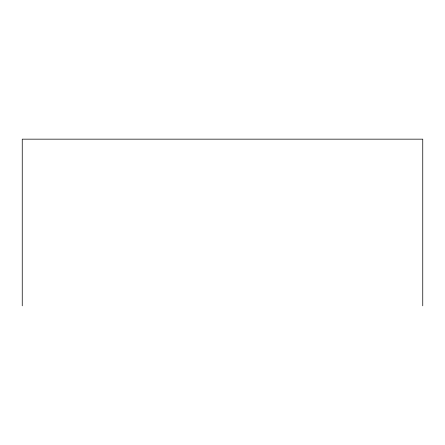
<?xml version="1.0" encoding="UTF-8"?>
<svg xmlns="http://www.w3.org/2000/svg" width="445" height="445" viewBox="0 0 445 445"><rect width="100%" height="100%" fill="white"/><g stroke="black" fill="none" stroke-linecap="round" stroke-linejoin="round"><path stroke-width="0.67" d="M422.75 305.837L422.75 139.163L22.25 139.163L22.25 305.837"/></g></svg>
